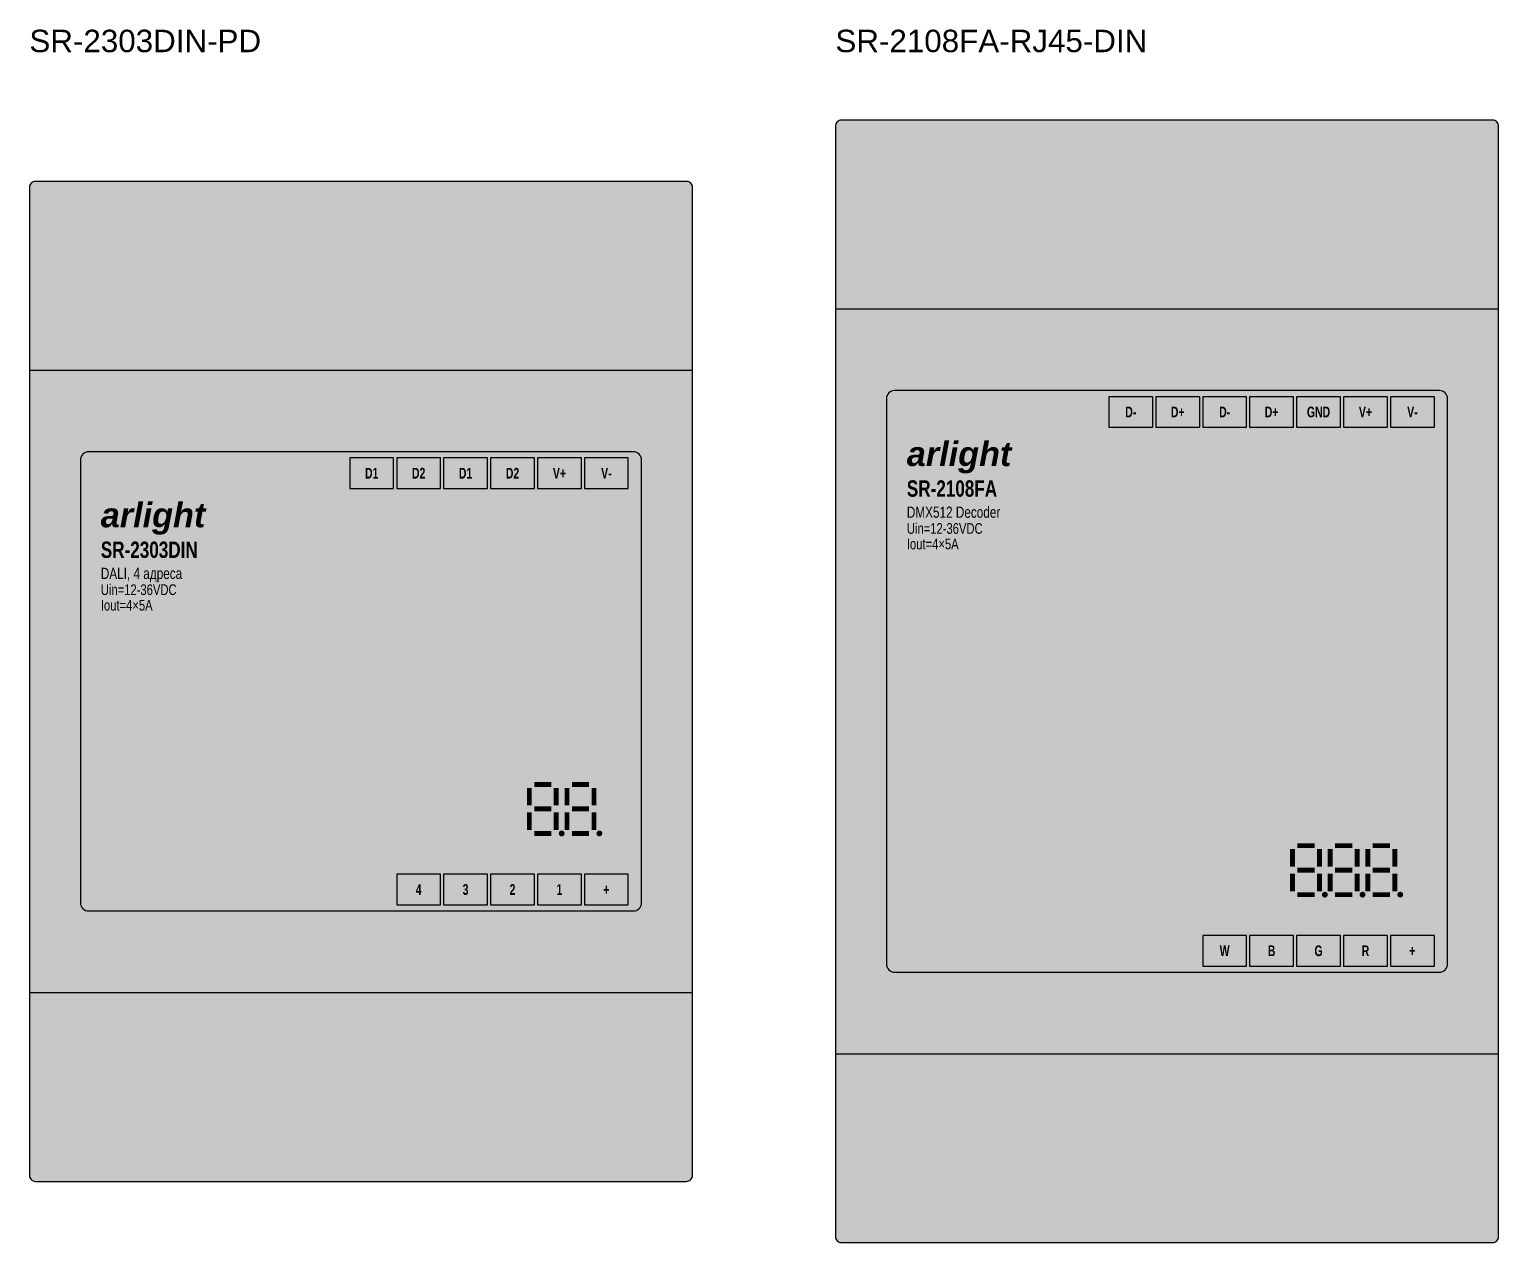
# Model space of a CAD drawing. Header units: millimetres. Extents: x -123 to 1275, y -651 to 54.
# Drawn here: x 1131 to 1275, y -650.6 to -531.7 of the extents above; entities that cross this region are included whole.
import ezdxf
from ezdxf.enums import TextEntityAlignment as Align

# ---------------------------------------------------------------- set-up
doc = ezdxf.new("R2010")
doc.units = ezdxf.units.MM
doc.styles.add('AL_Arial', font='arial.ttf')
doc.styles.add('AL_ArialBd', font='arialbd.ttf')
doc.styles.add('AL_ArialBdI', font='arialbi.ttf')

# ---------------------------------------------------------------- blocks, each defined once
blk = doc.blocks.new('SR-2303DIN-PD')
at = {"true_color": 0xe2e2e0}
blk.add_hatch(color=254, dxfattribs=at).paths.add_polyline_path([(0.6, -49), (64.4, -49, 0.4142136), (65, -48.4), (65, 48.4, 0.4142136), (64.4, 49), (0.6, 49, 0.4142136), (0, 48.4), (0, -48.4, 0.4142136)])
at = {"true_color": 0x343436}
for points in [[(3, 31), (62, 31), (62, 48), (3, 48)], [(3, -48), (62, -48), (62, -31), (3, -31)]]:
    blk.add_hatch(color=250, dxfattribs=at).paths.add_polyline_path(points)
at = {"true_color": 0x96989a}
for points in [[(13.5, 32), (19.5, 32), (19.5, 47), (13.5, 47)], [(19.9, 32), (25.9, 32), (25.9, 47), (19.9, 47)], [(26.3, 32), (32.3, 32), (32.3, 47), (26.3, 47)], [(32.7, 32), (38.7, 32), (38.7, 47), (32.7, 47)], [(39.1, 32), (45.1, 32), (45.1, 47), (39.1, 47)], [(45.5, 32), (51.5, 32), (51.5, 47), (45.5, 47)], [(16.7, -47), (22.7, -47), (22.7, -32), (16.7, -32)], [(23.1, -47), (29.1, -47), (29.1, -32), (23.1, -32)], [(29.5, -47), (35.5, -47), (35.5, -32), (29.5, -32)], [(35.9, -47), (41.9, -47), (41.9, -32), (35.9, -32)]]:
    blk.add_hatch(color=252, dxfattribs=at).paths.add_polyline_path(points)
at = {"true_color": 0xfafafa}
for points in [[(14.7, 43), (18.3, 43, 0.4142136), (18.7, 43.4), (18.7, 46.6, 0.4142136), (18.3, 47), (14.7, 47, 0.4142136), (14.3, 46.6), (14.3, 43.4, 0.4142136)], [(21.1, 43), (24.7, 43, 0.4142136), (25.1, 43.4), (25.1, 46.6, 0.4142136), (24.7, 47), (21.1, 47, 0.4142136), (20.7, 46.6), (20.7, 43.4, 0.4142136)], [(27.5, 43), (31.1, 43, 0.4142136), (31.5, 43.4), (31.5, 46.6, 0.4142136), (31.1, 47), (27.5, 47, 0.4142136), (27.1, 46.6), (27.1, 43.4, 0.4142136)], [(33.9, 43), (37.5, 43, 0.4142136), (37.9, 43.4), (37.9, 46.6, 0.4142136), (37.5, 47), (33.9, 47, 0.4142136), (33.5, 46.6), (33.5, 43.4, 0.4142136)], [(40.3, 43), (43.9, 43, 0.4142136), (44.3, 43.4), (44.3, 46.6, 0.4142136), (43.9, 47), (40.3, 47, 0.4142136), (39.9, 46.6), (39.9, 43.4, 0.4142136)], [(46.7, 43), (50.3, 43, 0.4142136), (50.7, 43.4), (50.7, 46.6, 0.4142136), (50.3, 47), (46.7, 47, 0.4142136), (46.3, 46.6), (46.3, 43.4, 0.4142136)], [(17.9, -47), (21.5, -47, 0.4142136), (21.9, -46.6), (21.9, -43.4, 0.4142136), (21.5, -43), (17.9, -43, 0.4142136), (17.5, -43.4), (17.5, -46.6, 0.4142136)], [(24.3, -47), (27.9, -47, 0.4142136), (28.3, -46.6), (28.3, -43.4, 0.4142136), (27.9, -43), (24.3, -43, 0.4142136), (23.9, -43.4), (23.9, -46.6, 0.4142136)], [(30.7, -47), (34.3, -47, 0.4142136), (34.7, -46.6), (34.7, -43.4, 0.4142136), (34.3, -43), (30.7, -43, 0.4142136), (30.3, -43.4), (30.3, -46.6, 0.4142136)], [(37.1, -47), (40.7, -47, 0.4142136), (41.1, -46.6), (41.1, -43.4, 0.4142136), (40.7, -43), (37.1, -43, 0.4142136), (36.7, -43.4), (36.7, -46.6, 0.4142136)], [(43.5, -47), (47.1, -47, 0.4142136), (47.5, -46.6), (47.5, -43.4, 0.4142136), (47.1, -43), (43.5, -43, 0.4142136), (43.1, -43.4), (43.1, -46.6, 0.4142136)]]:
    blk.add_hatch(color=7, dxfattribs=at).paths.add_polyline_path(points)
at = {"true_color": 0x3c3c3e}
h = blk.add_hatch(color=250, dxfattribs=at)
edge = h.paths.add_edge_path()
edge.add_arc((16.5, 36.5), 1.9, 0, 360)
h = blk.add_hatch(color=250, dxfattribs=at)
edge = h.paths.add_edge_path()
edge.add_arc((22.9, 36.5), 1.9, 0, 360)
h = blk.add_hatch(color=250, dxfattribs=at)
edge = h.paths.add_edge_path()
edge.add_arc((29.3, 36.5), 1.9, 0, 360)
h = blk.add_hatch(color=250, dxfattribs=at)
edge = h.paths.add_edge_path()
edge.add_arc((35.7, 36.5), 1.9, 0, 360)
h = blk.add_hatch(color=250, dxfattribs=at)
edge = h.paths.add_edge_path()
edge.add_arc((42.1, 36.5), 1.9, 0, 360)
h = blk.add_hatch(color=250, dxfattribs=at)
edge = h.paths.add_edge_path()
edge.add_arc((48.5, 36.5), 1.9, 0, 360)
at = {"true_color": 0x787878}
for points in [[(4.3, 24), (4.7, 24, 0.4142136), (5, 24.3), (5, 29.2, 0.4142136), (4.7, 29.5), (4.3, 29.5, 0.4142136), (4, 29.2), (4, 24.3, 0.4142136)], [(8.3, 24), (8.7, 24, 0.4142136), (9, 24.3), (9, 29.2, 0.4142136), (8.7, 29.5), (8.3, 29.5, 0.4142136), (8, 29.2), (8, 24.3, 0.4142136)], [(12.3, 24), (12.7, 24, 0.4142136), (13, 24.3), (13, 29.2, 0.4142136), (12.7, 29.5), (12.3, 29.5, 0.4142136), (12, 29.2), (12, 24.3, 0.4142136)], [(16.3, 24), (16.7, 24, 0.4142136), (17, 24.3), (17, 29.2, 0.4142136), (16.7, 29.5), (16.3, 29.5, 0.4142136), (16, 29.2), (16, 24.3, 0.4142136)], [(20.3, 24), (20.7, 24, 0.4142136), (21, 24.3), (21, 29.2, 0.4142136), (20.7, 29.5), (20.3, 29.5, 0.4142136), (20, 29.2), (20, 24.3, 0.4142136)], [(24.3, 24), (24.7, 24, 0.4142136), (25, 24.3), (25, 29.2, 0.4142136), (24.7, 29.5), (24.3, 29.5, 0.4142136), (24, 29.2), (24, 24.3, 0.4142136)], [(28.3, 24), (28.7, 24, 0.4142136), (29, 24.3), (29, 29.2, 0.4142136), (28.7, 29.5), (28.3, 29.5, 0.4142136), (28, 29.2), (28, 24.3, 0.4142136)], [(32.3, 24), (32.7, 24, 0.4142136), (33, 24.3), (33, 29.2, 0.4142136), (32.7, 29.5), (32.3, 29.5, 0.4142136), (32, 29.2), (32, 24.3, 0.4142136)], [(36.3, 24), (36.7, 24, 0.4142136), (37, 24.3), (37, 29.2, 0.4142136), (36.7, 29.5), (36.3, 29.5, 0.4142136), (36, 29.2), (36, 24.3, 0.4142136)], [(40.3, 24), (40.7, 24, 0.4142136), (41, 24.3), (41, 29.2, 0.4142136), (40.7, 29.5), (40.3, 29.5, 0.4142136), (40, 29.2), (40, 24.3, 0.4142136)], [(44.3, 24), (44.7, 24, 0.4142136), (45, 24.3), (45, 29.2, 0.4142136), (44.7, 29.5), (44.3, 29.5, 0.4142136), (44, 29.2), (44, 24.3, 0.4142136)], [(48.3, 24), (48.7, 24, 0.4142136), (49, 24.3), (49, 29.2, 0.4142136), (48.7, 29.5), (48.3, 29.5, 0.4142136), (48, 29.2), (48, 24.3, 0.4142136)], [(52.3, 24), (52.7, 24, 0.4142136), (53, 24.3), (53, 29.2, 0.4142136), (52.7, 29.5), (52.3, 29.5, 0.4142136), (52, 29.2), (52, 24.3, 0.4142136)], [(56.3, 24), (56.7, 24, 0.4142136), (57, 24.3), (57, 29.2, 0.4142136), (56.7, 29.5), (56.3, 29.5, 0.4142136), (56, 29.2), (56, 24.3, 0.4142136)], [(60.3, 24), (60.7, 24, 0.4142136), (61, 24.3), (61, 29.2, 0.4142136), (60.7, 29.5), (60.3, 29.5, 0.4142136), (60, 29.2), (60, 24.3, 0.4142136)], [(4.3, -29.5), (4.7, -29.5, 0.4142136), (5, -29.2), (5, -24.3, 0.4142136), (4.7, -24), (4.3, -24, 0.4142136), (4, -24.3), (4, -29.2, 0.4142136)], [(8.3, -29.5), (8.7, -29.5, 0.4142136), (9, -29.2), (9, -24.3, 0.4142136), (8.7, -24), (8.3, -24, 0.4142136), (8, -24.3), (8, -29.2, 0.4142136)], [(12.3, -29.5), (12.7, -29.5, 0.4142136), (13, -29.2), (13, -24.3, 0.4142136), (12.7, -24), (12.3, -24, 0.4142136), (12, -24.3), (12, -29.2, 0.4142136)], [(16.3, -29.5), (16.7, -29.5, 0.4142136), (17, -29.2), (17, -24.3, 0.4142136), (16.7, -24), (16.3, -24, 0.4142136), (16, -24.3), (16, -29.2, 0.4142136)], [(20.3, -29.5), (20.7, -29.5, 0.4142136), (21, -29.2), (21, -24.3, 0.4142136), (20.7, -24), (20.3, -24, 0.4142136), (20, -24.3), (20, -29.2, 0.4142136)], [(24.3, -29.5), (24.7, -29.5, 0.4142136), (25, -29.2), (25, -24.3, 0.4142136), (24.7, -24), (24.3, -24, 0.4142136), (24, -24.3), (24, -29.2, 0.4142136)], [(28.3, -29.5), (28.7, -29.5, 0.4142136), (29, -29.2), (29, -24.3, 0.4142136), (28.7, -24), (28.3, -24, 0.4142136), (28, -24.3), (28, -29.2, 0.4142136)], [(32.3, -29.5), (32.7, -29.5, 0.4142136), (33, -29.2), (33, -24.3, 0.4142136), (32.7, -24), (32.3, -24, 0.4142136), (32, -24.3), (32, -29.2, 0.4142136)], [(36.3, -29.5), (36.7, -29.5, 0.4142136), (37, -29.2), (37, -24.3, 0.4142136), (36.7, -24), (36.3, -24, 0.4142136), (36, -24.3), (36, -29.2, 0.4142136)], [(40.3, -29.5), (40.7, -29.5, 0.4142136), (41, -29.2), (41, -24.3, 0.4142136), (40.7, -24), (40.3, -24, 0.4142136), (40, -24.3), (40, -29.2, 0.4142136)], [(44.3, -29.5), (44.7, -29.5, 0.4142136), (45, -29.2), (45, -24.3, 0.4142136), (44.7, -24), (44.3, -24, 0.4142136), (44, -24.3), (44, -29.2, 0.4142136)], [(48.3, -29.5), (48.7, -29.5, 0.4142136), (49, -29.2), (49, -24.3, 0.4142136), (48.7, -24), (48.3, -24, 0.4142136), (48, -24.3), (48, -29.2, 0.4142136)], [(52.3, -29.5), (52.7, -29.5, 0.4142136), (53, -29.2), (53, -24.3, 0.4142136), (52.7, -24), (52.3, -24, 0.4142136), (52, -24.3), (52, -29.2, 0.4142136)], [(56.3, -29.5), (56.7, -29.5, 0.4142136), (57, -29.2), (57, -24.3, 0.4142136), (56.7, -24), (56.3, -24, 0.4142136), (56, -24.3), (56, -29.2, 0.4142136)], [(60.3, -29.5), (60.7, -29.5, 0.4142136), (61, -29.2), (61, -24.3, 0.4142136), (60.7, -24), (60.3, -24, 0.4142136), (60, -24.3), (60, -29.2, 0.4142136)]]:
    blk.add_hatch(color=8, dxfattribs=at).paths.add_polyline_path(points)
at = {"true_color": 0xececea}
blk.add_hatch(color=7, dxfattribs=at).paths.add_polyline_path([(5.8, -22.5), (59.2, -22.5, 0.4142136), (60, -21.7), (60, 21.7, 0.4142136), (59.2, 22.5), (5.8, 22.5, 0.4142136), (5, 21.7), (5, -21.7, 0.4142136)])
at = {"true_color": 0x18181a}
blk.add_hatch(color=250, dxfattribs=at).paths.add_polyline_path([(47.6, -16.5), (58, -16.5), (58, -8.5), (47.6, -8.5)])
at = {"true_color": 0xe82824}
for points in [[(49.48, -10.34), (51.16, -10.34), (51.16, -9.86), (49.48, -9.86)], [(53.176, -10.34), (54.856, -10.34), (54.856, -9.86), (53.176, -9.86)], [(48.76, -12.164), (49.24, -12.164), (49.24, -10.436), (48.76, -10.436)], [(51.4, -12.164), (51.88, -12.164), (51.88, -10.436), (51.4, -10.436)], [(52.456, -12.164), (52.936, -12.164), (52.936, -10.436), (52.456, -10.436)], [(55.096, -12.164), (55.576, -12.164), (55.576, -10.436), (55.096, -10.436)], [(48.76, -14.564), (49.24, -14.564), (49.24, -12.836), (48.76, -12.836)], [(49.48, -12.74), (51.16, -12.74), (51.16, -12.26), (49.48, -12.26)], [(51.4, -14.564), (51.88, -14.564), (51.88, -12.836), (51.4, -12.836)], [(52.456, -14.564), (52.936, -14.564), (52.936, -12.836), (52.456, -12.836)], [(53.176, -12.74), (54.856, -12.74), (54.856, -12.26), (53.176, -12.26)], [(55.096, -14.564), (55.576, -14.564), (55.576, -12.836), (55.096, -12.836)], [(49.48, -15.14), (51.16, -15.14), (51.16, -14.66), (49.48, -14.66)], [(53.176, -15.14), (54.856, -15.14), (54.856, -14.66), (53.176, -14.66)]]:
    blk.add_hatch(color=22, dxfattribs=at).paths.add_polyline_path(points)
h = blk.add_hatch(color=22, dxfattribs=at)
edge = h.paths.add_edge_path()
edge.add_arc((52.168, -14.9), 0.288, 0, 360)
h = blk.add_hatch(color=22, dxfattribs=at)
edge = h.paths.add_edge_path()
edge.add_arc((55.864, -14.9), 0.288, 0, 360)
at = {"true_color": 0x28282a}
h = blk.add_hatch(color=250, dxfattribs=at)
edge = h.paths.add_edge_path()
edge.add_arc((50.1, -18.5), 1, 0, 360)
h = blk.add_hatch(color=250, dxfattribs=at)
edge = h.paths.add_edge_path()
edge.add_arc((55.3, -18.5), 1, 0, 360)
at = {"true_color": 0xee7828}
blk.add_hatch(color=30, dxfattribs=at).paths.add_polyline_path([(42.3, -47), (48.3, -47), (48.3, -32), (42.3, -32)])
at = {"true_color": 0x3c3c3e}
h = blk.add_hatch(color=250, dxfattribs=at)
edge = h.paths.add_edge_path()
edge.add_arc((19.7, -36.5), 1.9, 0, 360)
h = blk.add_hatch(color=250, dxfattribs=at)
edge = h.paths.add_edge_path()
edge.add_arc((26.1, -36.5), 1.9, 0, 360)
h = blk.add_hatch(color=250, dxfattribs=at)
edge = h.paths.add_edge_path()
edge.add_arc((32.5, -36.5), 1.9, 0, 360)
h = blk.add_hatch(color=250, dxfattribs=at)
edge = h.paths.add_edge_path()
edge.add_arc((38.9, -36.5), 1.9, 0, 360)
at = {"true_color": 0xb04e14}
h = blk.add_hatch(color=34, dxfattribs=at)
edge = h.paths.add_edge_path()
edge.add_arc((45.3, -36.5), 1.9, 0, 360)
at = {"color": 253, "true_color": 0xaaaaa8}
for p, q in [((0, 30.5), (65, 30.5)), ((0, -30.5), (65, -30.5))]:
    blk.add_line(p, q, dxfattribs=at)
blk.add_lwpolyline([(0.6, -49), (64.4, -49, 0.4142136), (65, -48.4), (65, 48.4, 0.4142136), (64.4, 49), (0.6, 49, 0.4142136), (0, 48.4), (0, -48.4, 0.4142136)], format="xyb", close=True)
blk.add_lwpolyline([(5.8, -22.5), (59.2, -22.5, 0.4142136), (60, -21.7), (60, 21.7, 0.4142136), (59.2, 22.5), (5.8, 22.5, 0.4142136), (5, 21.7), (5, -21.7, 0.4142136)], format="xyb", close=True, dxfattribs=at)
at = {"color": 250, "true_color": 0x3c3c3e}
for points in [[(31.4, 18.9), (35.7, 18.9), (35.7, 21.9), (31.4, 21.9)], [(36, 18.9), (40.3, 18.9), (40.3, 21.9), (36, 21.9)], [(40.6, 18.9), (44.9, 18.9), (44.9, 21.9), (40.6, 21.9)], [(45.2, 18.9), (49.5, 18.9), (49.5, 21.9), (45.2, 21.9)], [(49.8, 18.9), (54.1, 18.9), (54.1, 21.9), (49.8, 21.9)], [(54.4, 18.9), (58.7, 18.9), (58.7, 21.9), (54.4, 21.9)], [(36, -21.9), (40.3, -21.9), (40.3, -18.9), (36, -18.9)], [(40.6, -21.9), (44.9, -21.9), (44.9, -18.9), (40.6, -18.9)], [(45.2, -21.9), (49.5, -21.9), (49.5, -18.9), (45.2, -18.9)], [(49.8, -21.9), (54.1, -21.9), (54.1, -18.9), (49.8, -18.9)], [(54.4, -21.9), (58.7, -21.9), (58.7, -18.9), (54.4, -18.9)]]:
    blk.add_lwpolyline(points, close=True, dxfattribs=at)
at = {"color": 250, "true_color": 0x3c3c3e, "style": 'AL_ArialBd', "width": 0.7}
for s, p in [('D1', (33.55, 20.4)), ('D2', (38.15, 20.4)), ('D1', (42.75, 20.4)), ('D2', (47.35, 20.4)), ('V+', (51.95, 20.4)), ('V-', (56.55, 20.4)), ('4', (38.15, -20.4)), ('3', (42.75, -20.4)), ('2', (47.35, -20.4)), ('1', (51.95, -20.4)), ('+', (56.55, -20.4))]:
    blk.add_text(s, height=1.05, dxfattribs=at).set_placement(p, align=Align.MIDDLE_CENTER)
at = {"color": 22, "true_color": 0xd62828, "style": 'AL_ArialBdI'}
blk.add_text('arlight', height=2.4, dxfattribs=at).set_placement((7, 16.3), align=Align.MIDDLE_LEFT)
at = {"color": 250, "true_color": 0x3c3c3e, "width": 0.75}
for s, height, style, p in [('SR-2303DIN', 1.6, 'AL_ArialBd', (7, 12.9)), ('DALI, 4 адреса', 1.1, 'AL_Arial', (7, 10.58)), ('Uin=12-36VDC', 1.05, 'AL_Arial', (7, 8.985)), ('Iout=4×5A', 1.05, 'AL_Arial', (7, 7.462))]:
    blk.add_text(s, height=height, dxfattribs=dict(at, style=style)).set_placement(p, align=Align.MIDDLE_LEFT)
blk = doc.blocks.new('SR-2108FA-RJ45-DIN')
at = {"true_color": 0xe2e2e0}
blk.add_hatch(color=254, dxfattribs=at).paths.add_polyline_path([(0.6, -55), (64.4, -55, 0.4142136), (65, -54.4), (65, 54.4, 0.4142136), (64.4, 55), (0.6, 55, 0.4142136), (0, 54.4), (0, -54.4, 0.4142136)])
at = {"true_color": 0x343436}
for points in [[(3, 37), (62, 37), (62, 54), (3, 54)], [(3, -54), (62, -54), (62, -37), (3, -37)]]:
    blk.add_hatch(color=250, dxfattribs=at).paths.add_polyline_path(points)
at = {"true_color": 0x96989a}
for points in [[(10.3, 38), (16.3, 38), (16.3, 53), (10.3, 53)], [(16.7, 38), (22.7, 38), (22.7, 53), (16.7, 53)], [(23.1, 38), (29.1, 38), (29.1, 53), (23.1, 53)], [(29.5, 38), (35.5, 38), (35.5, 53), (29.5, 53)], [(35.9, 38), (41.9, 38), (41.9, 53), (35.9, 53)], [(42.3, 38), (48.3, 38), (48.3, 53), (42.3, 53)], [(48.7, 38), (54.7, 38), (54.7, 53), (48.7, 53)], [(16.7, -53), (22.7, -53), (22.7, -38), (16.7, -38)], [(23.1, -53), (29.1, -53), (29.1, -38), (23.1, -38)], [(29.5, -53), (35.5, -53), (35.5, -38), (29.5, -38)], [(35.9, -53), (41.9, -53), (41.9, -38), (35.9, -38)]]:
    blk.add_hatch(color=252, dxfattribs=at).paths.add_polyline_path(points)
at = {"true_color": 0xfafafa}
for points in [[(11.5, 49), (15.1, 49, 0.4142136), (15.5, 49.4), (15.5, 52.6, 0.4142136), (15.1, 53), (11.5, 53, 0.4142136), (11.1, 52.6), (11.1, 49.4, 0.4142136)], [(17.9, 49), (21.5, 49, 0.4142136), (21.9, 49.4), (21.9, 52.6, 0.4142136), (21.5, 53), (17.9, 53, 0.4142136), (17.5, 52.6), (17.5, 49.4, 0.4142136)], [(24.3, 49), (27.9, 49, 0.4142136), (28.3, 49.4), (28.3, 52.6, 0.4142136), (27.9, 53), (24.3, 53, 0.4142136), (23.9, 52.6), (23.9, 49.4, 0.4142136)], [(30.7, 49), (34.3, 49, 0.4142136), (34.7, 49.4), (34.7, 52.6, 0.4142136), (34.3, 53), (30.7, 53, 0.4142136), (30.3, 52.6), (30.3, 49.4, 0.4142136)], [(37.1, 49), (40.7, 49, 0.4142136), (41.1, 49.4), (41.1, 52.6, 0.4142136), (40.7, 53), (37.1, 53, 0.4142136), (36.7, 52.6), (36.7, 49.4, 0.4142136)], [(43.5, 49), (47.1, 49, 0.4142136), (47.5, 49.4), (47.5, 52.6, 0.4142136), (47.1, 53), (43.5, 53, 0.4142136), (43.1, 52.6), (43.1, 49.4, 0.4142136)], [(49.9, 49), (53.5, 49, 0.4142136), (53.9, 49.4), (53.9, 52.6, 0.4142136), (53.5, 53), (49.9, 53, 0.4142136), (49.5, 52.6), (49.5, 49.4, 0.4142136)], [(17.9, -53), (21.5, -53, 0.4142136), (21.9, -52.6), (21.9, -49.4, 0.4142136), (21.5, -49), (17.9, -49, 0.4142136), (17.5, -49.4), (17.5, -52.6, 0.4142136)], [(24.3, -53), (27.9, -53, 0.4142136), (28.3, -52.6), (28.3, -49.4, 0.4142136), (27.9, -49), (24.3, -49, 0.4142136), (23.9, -49.4), (23.9, -52.6, 0.4142136)], [(30.7, -53), (34.3, -53, 0.4142136), (34.7, -52.6), (34.7, -49.4, 0.4142136), (34.3, -49), (30.7, -49, 0.4142136), (30.3, -49.4), (30.3, -52.6, 0.4142136)], [(37.1, -53), (40.7, -53, 0.4142136), (41.1, -52.6), (41.1, -49.4, 0.4142136), (40.7, -49), (37.1, -49, 0.4142136), (36.7, -49.4), (36.7, -52.6, 0.4142136)], [(43.5, -53), (47.1, -53, 0.4142136), (47.5, -52.6), (47.5, -49.4, 0.4142136), (47.1, -49), (43.5, -49, 0.4142136), (43.1, -49.4), (43.1, -52.6, 0.4142136)]]:
    blk.add_hatch(color=7, dxfattribs=at).paths.add_polyline_path(points)
at = {"true_color": 0x3c3c3e}
h = blk.add_hatch(color=250, dxfattribs=at)
edge = h.paths.add_edge_path()
edge.add_arc((13.3, 42.5), 1.9, 0, 360)
h = blk.add_hatch(color=250, dxfattribs=at)
edge = h.paths.add_edge_path()
edge.add_arc((19.7, 42.5), 1.9, 0, 360)
h = blk.add_hatch(color=250, dxfattribs=at)
edge = h.paths.add_edge_path()
edge.add_arc((26.1, 42.5), 1.9, 0, 360)
h = blk.add_hatch(color=250, dxfattribs=at)
edge = h.paths.add_edge_path()
edge.add_arc((32.5, 42.5), 1.9, 0, 360)
h = blk.add_hatch(color=250, dxfattribs=at)
edge = h.paths.add_edge_path()
edge.add_arc((38.9, 42.5), 1.9, 0, 360)
h = blk.add_hatch(color=250, dxfattribs=at)
edge = h.paths.add_edge_path()
edge.add_arc((45.3, 42.5), 1.9, 0, 360)
h = blk.add_hatch(color=250, dxfattribs=at)
edge = h.paths.add_edge_path()
edge.add_arc((51.7, 42.5), 1.9, 0, 360)
at = {"true_color": 0x787878}
for points in [[(4.3, 30), (4.7, 30, 0.4142136), (5, 30.3), (5, 35.2, 0.4142136), (4.7, 35.5), (4.3, 35.5, 0.4142136), (4, 35.2), (4, 30.3, 0.4142136)], [(8.3, 30), (8.7, 30, 0.4142136), (9, 30.3), (9, 35.2, 0.4142136), (8.7, 35.5), (8.3, 35.5, 0.4142136), (8, 35.2), (8, 30.3, 0.4142136)], [(12.3, 30), (12.7, 30, 0.4142136), (13, 30.3), (13, 35.2, 0.4142136), (12.7, 35.5), (12.3, 35.5, 0.4142136), (12, 35.2), (12, 30.3, 0.4142136)], [(16.3, 30), (16.7, 30, 0.4142136), (17, 30.3), (17, 35.2, 0.4142136), (16.7, 35.5), (16.3, 35.5, 0.4142136), (16, 35.2), (16, 30.3, 0.4142136)], [(20.3, 30), (20.7, 30, 0.4142136), (21, 30.3), (21, 35.2, 0.4142136), (20.7, 35.5), (20.3, 35.5, 0.4142136), (20, 35.2), (20, 30.3, 0.4142136)], [(24.3, 30), (24.7, 30, 0.4142136), (25, 30.3), (25, 35.2, 0.4142136), (24.7, 35.5), (24.3, 35.5, 0.4142136), (24, 35.2), (24, 30.3, 0.4142136)], [(28.3, 30), (28.7, 30, 0.4142136), (29, 30.3), (29, 35.2, 0.4142136), (28.7, 35.5), (28.3, 35.5, 0.4142136), (28, 35.2), (28, 30.3, 0.4142136)], [(32.3, 30), (32.7, 30, 0.4142136), (33, 30.3), (33, 35.2, 0.4142136), (32.7, 35.5), (32.3, 35.5, 0.4142136), (32, 35.2), (32, 30.3, 0.4142136)], [(36.3, 30), (36.7, 30, 0.4142136), (37, 30.3), (37, 35.2, 0.4142136), (36.7, 35.5), (36.3, 35.5, 0.4142136), (36, 35.2), (36, 30.3, 0.4142136)], [(40.3, 30), (40.7, 30, 0.4142136), (41, 30.3), (41, 35.2, 0.4142136), (40.7, 35.5), (40.3, 35.5, 0.4142136), (40, 35.2), (40, 30.3, 0.4142136)], [(44.3, 30), (44.7, 30, 0.4142136), (45, 30.3), (45, 35.2, 0.4142136), (44.7, 35.5), (44.3, 35.5, 0.4142136), (44, 35.2), (44, 30.3, 0.4142136)], [(48.3, 30), (48.7, 30, 0.4142136), (49, 30.3), (49, 35.2, 0.4142136), (48.7, 35.5), (48.3, 35.5, 0.4142136), (48, 35.2), (48, 30.3, 0.4142136)], [(52.3, 30), (52.7, 30, 0.4142136), (53, 30.3), (53, 35.2, 0.4142136), (52.7, 35.5), (52.3, 35.5, 0.4142136), (52, 35.2), (52, 30.3, 0.4142136)], [(56.3, 30), (56.7, 30, 0.4142136), (57, 30.3), (57, 35.2, 0.4142136), (56.7, 35.5), (56.3, 35.5, 0.4142136), (56, 35.2), (56, 30.3, 0.4142136)], [(60.3, 30), (60.7, 30, 0.4142136), (61, 30.3), (61, 35.2, 0.4142136), (60.7, 35.5), (60.3, 35.5, 0.4142136), (60, 35.2), (60, 30.3, 0.4142136)], [(4.3, -35.5), (4.7, -35.5, 0.4142136), (5, -35.2), (5, -30.3, 0.4142136), (4.7, -30), (4.3, -30, 0.4142136), (4, -30.3), (4, -35.2, 0.4142136)], [(8.3, -35.5), (8.7, -35.5, 0.4142136), (9, -35.2), (9, -30.3, 0.4142136), (8.7, -30), (8.3, -30, 0.4142136), (8, -30.3), (8, -35.2, 0.4142136)], [(12.3, -35.5), (12.7, -35.5, 0.4142136), (13, -35.2), (13, -30.3, 0.4142136), (12.7, -30), (12.3, -30, 0.4142136), (12, -30.3), (12, -35.2, 0.4142136)], [(16.3, -35.5), (16.7, -35.5, 0.4142136), (17, -35.2), (17, -30.3, 0.4142136), (16.7, -30), (16.3, -30, 0.4142136), (16, -30.3), (16, -35.2, 0.4142136)], [(20.3, -35.5), (20.7, -35.5, 0.4142136), (21, -35.2), (21, -30.3, 0.4142136), (20.7, -30), (20.3, -30, 0.4142136), (20, -30.3), (20, -35.2, 0.4142136)], [(24.3, -35.5), (24.7, -35.5, 0.4142136), (25, -35.2), (25, -30.3, 0.4142136), (24.7, -30), (24.3, -30, 0.4142136), (24, -30.3), (24, -35.2, 0.4142136)], [(28.3, -35.5), (28.7, -35.5, 0.4142136), (29, -35.2), (29, -30.3, 0.4142136), (28.7, -30), (28.3, -30, 0.4142136), (28, -30.3), (28, -35.2, 0.4142136)], [(32.3, -35.5), (32.7, -35.5, 0.4142136), (33, -35.2), (33, -30.3, 0.4142136), (32.7, -30), (32.3, -30, 0.4142136), (32, -30.3), (32, -35.2, 0.4142136)], [(36.3, -35.5), (36.7, -35.5, 0.4142136), (37, -35.2), (37, -30.3, 0.4142136), (36.7, -30), (36.3, -30, 0.4142136), (36, -30.3), (36, -35.2, 0.4142136)], [(40.3, -35.5), (40.7, -35.5, 0.4142136), (41, -35.2), (41, -30.3, 0.4142136), (40.7, -30), (40.3, -30, 0.4142136), (40, -30.3), (40, -35.2, 0.4142136)], [(44.3, -35.5), (44.7, -35.5, 0.4142136), (45, -35.2), (45, -30.3, 0.4142136), (44.7, -30), (44.3, -30, 0.4142136), (44, -30.3), (44, -35.2, 0.4142136)], [(48.3, -35.5), (48.7, -35.5, 0.4142136), (49, -35.2), (49, -30.3, 0.4142136), (48.7, -30), (48.3, -30, 0.4142136), (48, -30.3), (48, -35.2, 0.4142136)], [(52.3, -35.5), (52.7, -35.5, 0.4142136), (53, -35.2), (53, -30.3, 0.4142136), (52.7, -30), (52.3, -30, 0.4142136), (52, -30.3), (52, -35.2, 0.4142136)], [(56.3, -35.5), (56.7, -35.5, 0.4142136), (57, -35.2), (57, -30.3, 0.4142136), (56.7, -30), (56.3, -30, 0.4142136), (56, -30.3), (56, -35.2, 0.4142136)], [(60.3, -35.5), (60.7, -35.5, 0.4142136), (61, -35.2), (61, -30.3, 0.4142136), (60.7, -30), (60.3, -30, 0.4142136), (60, -30.3), (60, -35.2, 0.4142136)]]:
    blk.add_hatch(color=8, dxfattribs=at).paths.add_polyline_path(points)
at = {"true_color": 0xececea}
blk.add_hatch(color=7, dxfattribs=at).paths.add_polyline_path([(5.8, -28.5), (59.2, -28.5, 0.4142136), (60, -27.7), (60, 27.7, 0.4142136), (59.2, 28.5), (5.8, 28.5, 0.4142136), (5, 27.7), (5, -27.7, 0.4142136)])
at = {"true_color": 0x18181a}
blk.add_hatch(color=250, dxfattribs=at).paths.add_polyline_path([(43.4, -22.5), (58, -22.5), (58, -14.5), (43.4, -14.5)])
at = {"true_color": 0xe82824}
for points in [[(44.56, -18.164), (45.04, -18.164), (45.04, -16.436), (44.56, -16.436)], [(45.28, -16.34), (46.96, -16.34), (46.96, -15.86), (45.28, -15.86)], [(47.2, -18.164), (47.68, -18.164), (47.68, -16.436), (47.2, -16.436)], [(48.256, -18.164), (48.736, -18.164), (48.736, -16.436), (48.256, -16.436)], [(48.976, -16.34), (50.656, -16.34), (50.656, -15.86), (48.976, -15.86)], [(50.896, -18.164), (51.376, -18.164), (51.376, -16.436), (50.896, -16.436)], [(51.952, -18.164), (52.432, -18.164), (52.432, -16.436), (51.952, -16.436)], [(52.672, -16.34), (54.352, -16.34), (54.352, -15.86), (52.672, -15.86)], [(54.592, -18.164), (55.072, -18.164), (55.072, -16.436), (54.592, -16.436)], [(45.28, -18.74), (46.96, -18.74), (46.96, -18.26), (45.28, -18.26)], [(48.976, -18.74), (50.656, -18.74), (50.656, -18.26), (48.976, -18.26)], [(52.672, -18.74), (54.352, -18.74), (54.352, -18.26), (52.672, -18.26)], [(44.56, -20.564), (45.04, -20.564), (45.04, -18.836), (44.56, -18.836)], [(47.2, -20.564), (47.68, -20.564), (47.68, -18.836), (47.2, -18.836)], [(48.256, -20.564), (48.736, -20.564), (48.736, -18.836), (48.256, -18.836)], [(50.896, -20.564), (51.376, -20.564), (51.376, -18.836), (50.896, -18.836)], [(51.952, -20.564), (52.432, -20.564), (52.432, -18.836), (51.952, -18.836)], [(54.592, -20.564), (55.072, -20.564), (55.072, -18.836), (54.592, -18.836)], [(45.28, -21.14), (46.96, -21.14), (46.96, -20.66), (45.28, -20.66)], [(48.976, -21.14), (50.656, -21.14), (50.656, -20.66), (48.976, -20.66)], [(52.672, -21.14), (54.352, -21.14), (54.352, -20.66), (52.672, -20.66)]]:
    blk.add_hatch(color=22, dxfattribs=at).paths.add_polyline_path(points)
h = blk.add_hatch(color=22, dxfattribs=at)
edge = h.paths.add_edge_path()
edge.add_arc((47.968, -20.9), 0.288, 0, 360)
h = blk.add_hatch(color=22, dxfattribs=at)
edge = h.paths.add_edge_path()
edge.add_arc((51.664, -20.9), 0.288, 0, 360)
h = blk.add_hatch(color=22, dxfattribs=at)
edge = h.paths.add_edge_path()
edge.add_arc((55.36, -20.9), 0.288, 0, 360)
at = {"true_color": 0x28282a}
h = blk.add_hatch(color=250, dxfattribs=at)
edge = h.paths.add_edge_path()
edge.add_arc((45.9, -24.5), 1, 0, 360)
h = blk.add_hatch(color=250, dxfattribs=at)
edge = h.paths.add_edge_path()
edge.add_arc((50.767, -24.5), 1, 0, 360)
h = blk.add_hatch(color=250, dxfattribs=at)
edge = h.paths.add_edge_path()
edge.add_arc((55.633, -24.5), 1, 0, 360)
at = {"true_color": 0xee7828}
blk.add_hatch(color=30, dxfattribs=at).paths.add_polyline_path([(42.3, -53), (48.3, -53), (48.3, -38), (42.3, -38)])
at = {"true_color": 0x3c3c3e}
h = blk.add_hatch(color=250, dxfattribs=at)
edge = h.paths.add_edge_path()
edge.add_arc((19.7, -42.5), 1.9, 0, 360)
h = blk.add_hatch(color=250, dxfattribs=at)
edge = h.paths.add_edge_path()
edge.add_arc((26.1, -42.5), 1.9, 0, 360)
h = blk.add_hatch(color=250, dxfattribs=at)
edge = h.paths.add_edge_path()
edge.add_arc((32.5, -42.5), 1.9, 0, 360)
h = blk.add_hatch(color=250, dxfattribs=at)
edge = h.paths.add_edge_path()
edge.add_arc((38.9, -42.5), 1.9, 0, 360)
at = {"true_color": 0xb04e14}
h = blk.add_hatch(color=34, dxfattribs=at)
edge = h.paths.add_edge_path()
edge.add_arc((45.3, -42.5), 1.9, 0, 360)
at = {"color": 253, "true_color": 0xaaaaa8}
for p, q in [((0, 36.5), (65, 36.5)), ((0, -36.5), (65, -36.5))]:
    blk.add_line(p, q, dxfattribs=at)
blk.add_lwpolyline([(0.6, -55), (64.4, -55, 0.4142136), (65, -54.4), (65, 54.4, 0.4142136), (64.4, 55), (0.6, 55, 0.4142136), (0, 54.4), (0, -54.4, 0.4142136)], format="xyb", close=True)
blk.add_lwpolyline([(5.8, -28.5), (59.2, -28.5, 0.4142136), (60, -27.7), (60, 27.7, 0.4142136), (59.2, 28.5), (5.8, 28.5, 0.4142136), (5, 27.7), (5, -27.7, 0.4142136)], format="xyb", close=True, dxfattribs=at)
at = {"color": 250, "true_color": 0x3c3c3e}
for points in [[(26.8, 24.9), (31.1, 24.9), (31.1, 27.9), (26.8, 27.9)], [(31.4, 24.9), (35.7, 24.9), (35.7, 27.9), (31.4, 27.9)], [(36, 24.9), (40.3, 24.9), (40.3, 27.9), (36, 27.9)], [(40.6, 24.9), (44.9, 24.9), (44.9, 27.9), (40.6, 27.9)], [(45.2, 24.9), (49.5, 24.9), (49.5, 27.9), (45.2, 27.9)], [(49.8, 24.9), (54.1, 24.9), (54.1, 27.9), (49.8, 27.9)], [(54.4, 24.9), (58.7, 24.9), (58.7, 27.9), (54.4, 27.9)], [(36, -27.9), (40.3, -27.9), (40.3, -24.9), (36, -24.9)], [(40.6, -27.9), (44.9, -27.9), (44.9, -24.9), (40.6, -24.9)], [(45.2, -27.9), (49.5, -27.9), (49.5, -24.9), (45.2, -24.9)], [(49.8, -27.9), (54.1, -27.9), (54.1, -24.9), (49.8, -24.9)], [(54.4, -27.9), (58.7, -27.9), (58.7, -24.9), (54.4, -24.9)]]:
    blk.add_lwpolyline(points, close=True, dxfattribs=at)
at = {"color": 250, "true_color": 0x3c3c3e, "style": 'AL_ArialBd', "width": 0.7}
for s, p in [('D-', (28.95, 26.4)), ('D+', (33.55, 26.4)), ('D-', (38.15, 26.4)), ('D+', (42.75, 26.4)), ('GND', (47.35, 26.4)), ('V+', (51.95, 26.4)), ('V-', (56.55, 26.4)), ('W', (38.15, -26.4)), ('B', (42.75, -26.4)), ('G', (47.35, -26.4)), ('R', (51.95, -26.4)), ('+', (56.55, -26.4))]:
    blk.add_text(s, height=1.05, dxfattribs=at).set_placement(p, align=Align.MIDDLE_CENTER)
at = {"color": 22, "true_color": 0xd62828, "style": 'AL_ArialBdI'}
blk.add_text('arlight', height=2.4, dxfattribs=at).set_placement((7, 22.3), align=Align.MIDDLE_LEFT)
at = {"color": 250, "true_color": 0x3c3c3e, "width": 0.75}
for s, height, style, p in [('SR-2108FA', 1.6, 'AL_ArialBd', (7, 18.9)), ('DMX512 Decoder', 1.1, 'AL_Arial', (7, 16.58)), ('Uin=12-36VDC', 1.05, 'AL_Arial', (7, 14.985)), ('Iout=4×5A', 1.05, 'AL_Arial', (7, 13.463))]:
    blk.add_text(s, height=height, dxfattribs=dict(at, style=style)).set_placement(p, align=Align.MIDDLE_LEFT)

msp = doc.modelspace()

# ---------------------------------------------------------------- block references
for name, p in [('SR-2108FA-RJ45-DIN', (1210, -595.6)), ('SR-2303DIN-PD', (1131, -595.6))]:
    msp.add_blockref(name, p)

# ---------------------------------------------------------------- texts
at = {"style": 'AL_Arial'}
for s, p in [('SR-2303DIN-PD', (1131, -534.6)), ('SR-2108FA-RJ45-DIN', (1210, -534.6))]:
    msp.add_text(s, height=2.2, dxfattribs=at).set_placement(p, align=Align.BOTTOM_LEFT)

doc.saveas('drawing.dxf')
